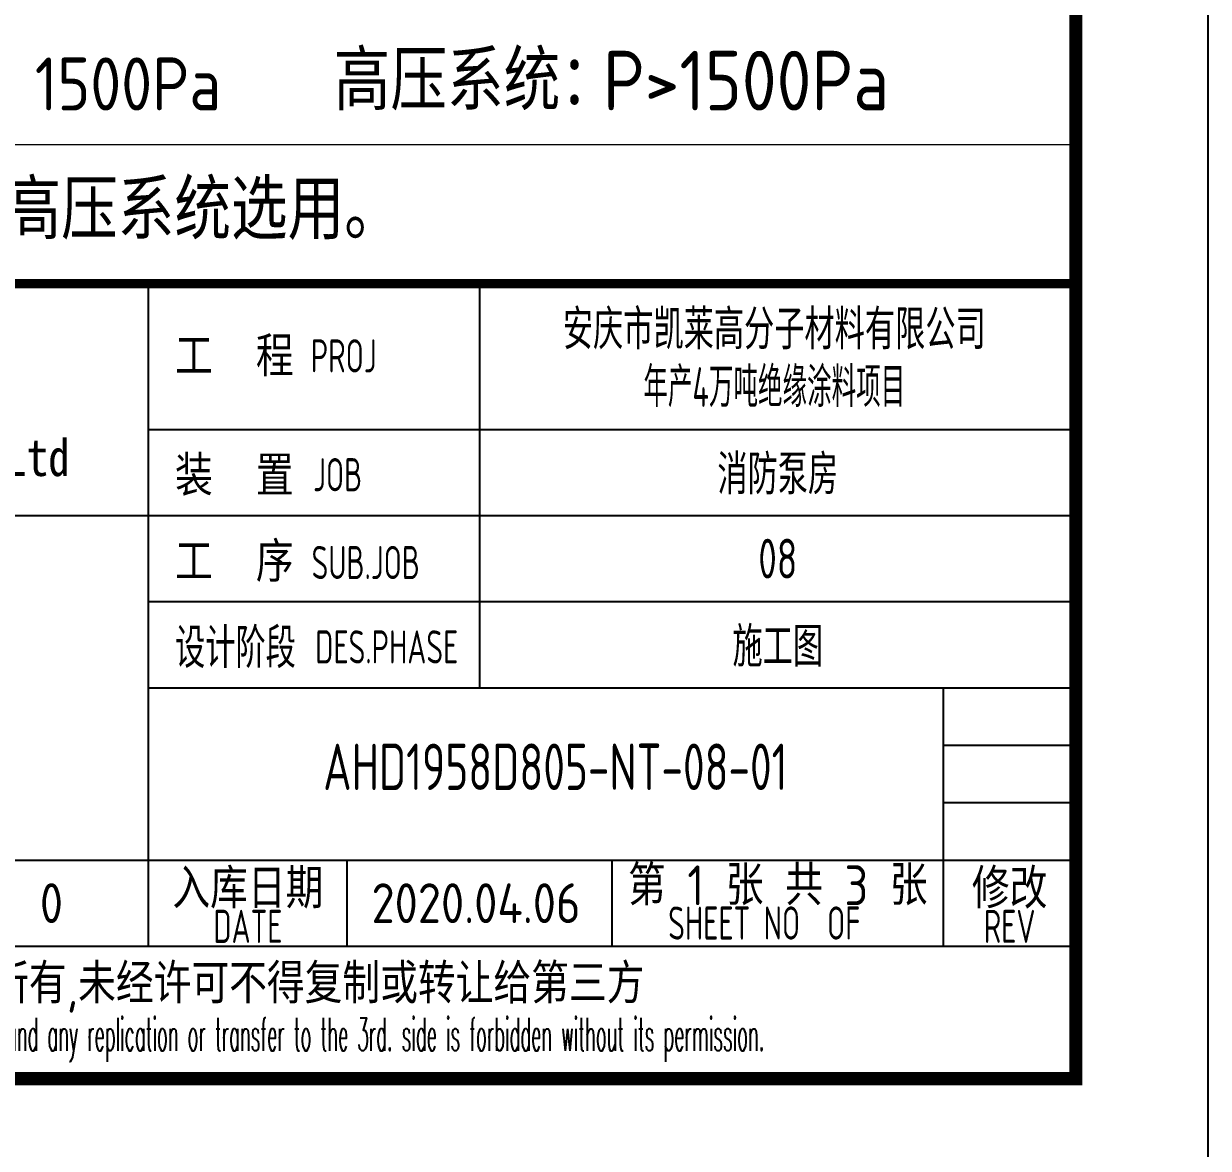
# Model space of a CAD drawing. Extents: x 5109802 to 7068445, y -422737 to 2032183.
# Drawn here: x 5160265 to 5169207, y -320802 to -312316 of the extents above; entities that cross this region are included whole.
import ezdxf
from ezdxf.enums import TextEntityAlignment as Align

# ---------------------------------------------------------------- set-up
doc = ezdxf.new("R2010")
doc.units = 0
doc.header["$LTSCALE"] = 1000
doc.header["$MEASUREMENT"] = 0
doc.layers.get('0').update_dxf_attribs({"linetype": 'CONTINUOUS'})
doc.layers.add('PUB_TEXT', color=7, linetype='CONTINUOUS')
doc.layers.add('TH_TITLE', color=7, linetype='CONTINUOUS')
doc.styles.add('AHD_TQ', font='sceie.shx', dxfattribs={"bigfont": 'sceic.shx'})
doc.styles.add('AHD_TQ_S', font='')
doc.styles.add('ECEC_TQ', font='txt_l.shx', dxfattribs={"bigfont": 'hztxt_l.shx'})
doc.styles.add('sceie', font='SCEIE', dxfattribs={"width": 0.75, "bigfont": 'SCEIC'})
doc.styles.get("Standard").update_dxf_attribs({"font": 'SCEIE', "bigfont": 'SCEIC'})
doc.styles.get('AHD_TQ_S').set_extended_font_data('SimSun')

msp = doc.modelspace()

# ---------------------------------------------------------------- linework, layer by layer
for p, q in [((5161207.2, -319277.1), (5161207.2, -314277.1)), ((5163707.2, -317327.1), (5163707.2, -314277.1)), ((5168207.2, -320277.1), (5168207.2, -314277.1)), ((5161207.2, -315377.1), (5168207.2, -315377.1)), ((5150207.2, -316027.1), (5161207.2, -316027.1)), ((5161207.2, -316027.1), (5168207.2, -316027.1)), ((5161207.2, -316677.1), (5168207.2, -316677.1)), ((5161207.2, -317327.1), (5168207.2, -317327.1)), ((5167207.2, -319277.1), (5167207.2, -317327.1)), ((5167207.2, -317760.4), (5168207.2, -317760.4)), ((5167207.2, -318193.7), (5168207.2, -318193.7)), ((5155707.2, -318627.1), (5168207.2, -318627.1)), ((5162707.2, -319277.1), (5162707.2, -318627.1)), ((5164707.2, -319277.1), (5164707.2, -318627.1)), ((5150207.2, -319277.1), (5168207.2, -319277.1)), ((5150207.2, -320277.1), (5168207.2, -320277.1))]:
    msp.add_line(p, q)
at = {"const_width": 70}
msp.add_lwpolyline([(5168207.2, -314277.1), (5150207.2, -314277.1)], dxfattribs=at)
at = {"layer": 'PUB_TEXT', "lineweight": 0}
for p, q in [((5168207.2, -302740.8), (5168207.2, -314277.1)), ((5148929.4, -313228.3), (5168207.2, -313228.3)), ((5148929.4, -314277.1), (5168207.2, -314277.1)), ((5148929.4, -314277.1), (5168207.2, -314277.1))]:
    msp.add_line(p, q, dxfattribs=at)
at = {"layer": 'TH_TITLE'}
msp.add_lwpolyline([(5109807.2, -321277.1), (5169207.2, -321277.1), (5169207.2, -279277.1), (5109807.2, -279277.1)], close=True, dxfattribs=at)
at = {"layer": 'TH_TITLE', "const_width": 100}
msp.add_lwpolyline([(5112307.2, -320277.1), (5168207.2, -320277.1), (5168207.2, -280277.1), (5112307.2, -280277.1)], close=True, dxfattribs=at)

# ---------------------------------------------------------------- texts
for s, height, style, width, p in [('安庆市凯莱高分子材料有限公司', 300, 'sceie', 0.8, (5165930.9, -314606.9)), ('年产4万吨绝缘涂料项目', 300, 'sceie', 0.65, (5165930.9, -315041.9)), ('Anhui Huadong Chemical & Medical Engineering Co.,Ltd', 280, 'AHD_TQ_S', 0.85, (5156402.1, -315627.1)), ('消防泵房', 300, 'sceie', 0.8, (5165957.2, -315702.1)), ('08', 300, 'sceie', 0.8, (5165957.2, -316352.1)), ('施工图', 300, 'sceie', 0.8, (5165957.2, -317002.1)), ('SHEET NO  OF  ', 250, 'AHD_TQ', 0.75, (5165957.2, -319102.1)), ('DATE', 250, 'AHD_TQ', 0.75, (5161957.2, -319127.1)), ('REV', 250, 'AHD_TQ', 0.75, (5167707.2, -319127.1)), ('The proprietary right of this document belongs to Anhui Huadong Chemical And Medical Engineering  Co.,Ltd.  and any replication or transfer to the 3rd. side is forbidden without its permission. ', 250, 'ECEC_TQ', 0.4, (5159207.2, -319977.1))]:
    msp.add_text(s, height=height, dxfattribs=dict(style=style, width=width)).set_placement(p, align=Align.MIDDLE)
at = {"style": 'AHD_TQ'}
for s, p in [('工  程 ', (5161407.2, -314977.1)), ('装  置 ', (5161407.2, -315877.1)), ('工  序 ', (5161407.2, -316527.1))]:
    msp.add_text(s, height=300, dxfattribs=at).set_placement(p)
for s, height, width, p in [('PROJ', 250, 0.75, (5162431.6, -314947.6)), ('JOB', 250, 0.75, (5162449.6, -315844.3)), ('SUB.JOB', 250, 0.75, (5162438, -316507)), ('设计阶段', 300, 0.8, (5161407.2, -317177.1)), ('DES.PHASE', 250, 0.75, (5162465.3, -317143.8))]:
    msp.add_text(s, height=height, dxfattribs=dict(at, width=width)).set_placement(p)
for s, p in [('入库日期', (5161957.2, -318827.1)), ('第 1 张 共 3 张', (5165957.2, -318802.1)), ('修改', (5167707.2, -318827.1)), ('本文件专有权属安徽华东化工医药工程有限责任公司所有,未经许可不得复制或转让给第三方', (5159207.2, -319577.1))]:
    msp.add_text(s, height=300, dxfattribs=at).set_placement(p, align=Align.MIDDLE)
at = {"style": 'sceie', "width": 0.8}
msp.add_attdef('AHD1958D805-NT-08-01', text='200320-02-040', height=350, dxfattribs=at).set_placement((5164278, -317923.3), align=Align.MIDDLE)
at = {"lineweight": -3, "style": 'AHD_TQ'}
msp.add_attdef('0', text='0', height=300, dxfattribs=at).set_placement((5160474.1, -318952.1), align=Align.MIDDLE)
at = {"style": 'AHD_TQ'}
for tag, p in [('0', (5160474.1, -318952.1)), ('2020.04.06', (5163679.3, -318952.1))]:
    msp.add_attdef(tag, text='0', height=300, dxfattribs=at).set_placement(p, align=Align.MIDDLE)
at = {"layer": 'PUB_TEXT', "lineweight": 0}
for s, height, p in [('高压系统：', 450, (5162605.4, -312970.9)), ('P>1500Pa', 450, (5164638, -312970.9)), ('1500Pa', 400, (5160348.6, -312970.9)), ('）本表也适用一般钢板厚度。  3）排烟风管板材厚度按高压系统选用。', 450, (5149529.2, -313945.4))]:
    msp.add_text(s, height=height, dxfattribs=at).set_placement(p)

doc.saveas('drawing.dxf')
